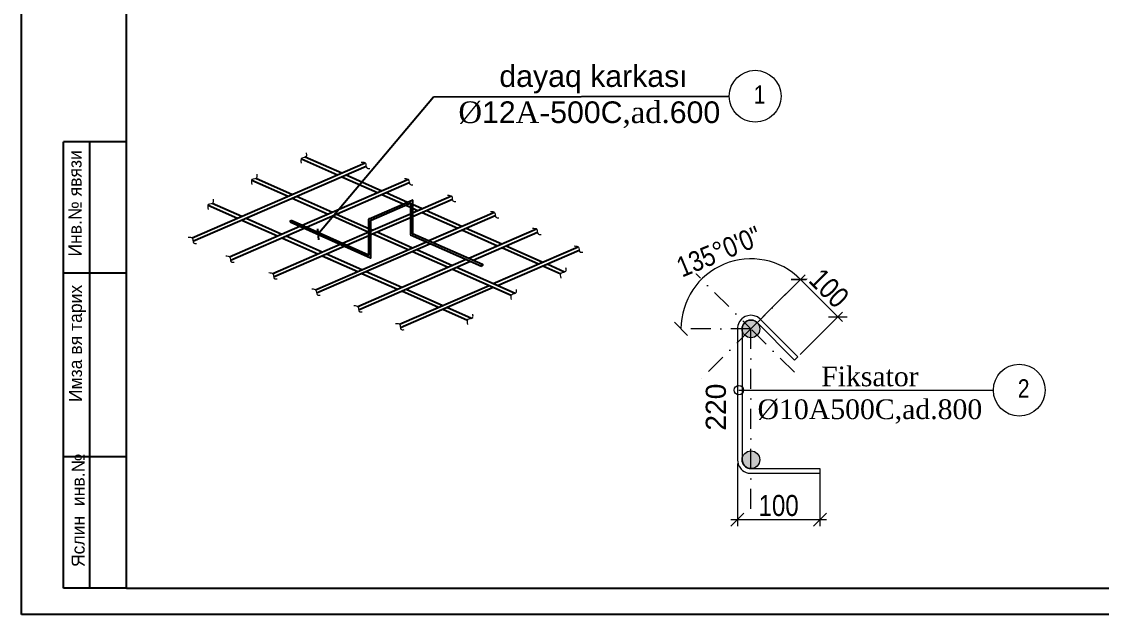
# Model space of a CAD drawing. Header units: millimetres. Extents: x 806395 to 2097197, y -233789 to 193681.
# Drawn here: x 2057011 to 2077578, y -113393 to -102109 of the extents above; entities that cross this region are included whole.
import ezdxf

# ---------------------------------------------------------------- set-up
doc = ezdxf.new("R2010")
doc.units = ezdxf.units.MM
doc.linetypes.add('DASHDOTX2', pattern=[50.8, 25.4, -12.7, 0, -12.7])
doc.layers.add('STENA', color=7, linetype='Continuous', lineweight=25)
doc.layers.add('размер', color=7, linetype='Continuous', lineweight=9)
doc.layers.add('text', color=7, linetype='Continuous')
doc.styles.add('CP_ATTR', font='A3TI(LA).TTF')
doc.styles.add('RomanS', font='times.ttf', dxfattribs={"height": 300})
doc.styles.get("Standard").update_dxf_attribs({"font": 'times.ttf'})
doc.styles.add('style1', font='A3TI(LA).TTF', dxfattribs={"height": 400})
doc.styles.add('style6', font='ARIALN.TTF', dxfattribs={"height": 300})
doc.styles.add('Times New  Roman', font='times.ttf')
doc.dimstyles.new('AEC Dimension 1-100', dxfattribs={"dimtxt": 350, "dimasz": 200, "dimexe": 125, "dimexo": 100, "dimgap": 100, "dimtad": 1, "dimdec": 0, "dimzin": 12, "dimdsep": 46, "dimtxsty": 'RomanS', "dimblk": 'ARCHTICK', "dimcen": 250, "dimdle": 125, "dimclrd": 256, "dimclre": 256, "dimclrt": 256, "dimadec": 0, "dimazin": 0, "dimtfac": 1, "dimtdec": 0, "dimtofl": 0, "dimtmove": 2, "dimatfit": 3, "dimfxl": 125, "dimtolj": 1, "dimtzin": 0, "dimlwd": 0, "dimlwe": 0, "dimarcsym": 0})
doc.dimstyles.new('DIM_100', dxfattribs={"dimscale": 100, "dimtxt": 400, "dimasz": 2.5, "dimexe": 1.25, "dimexo": 0.625, "dimtad": 1, "dimdec": 0, "dimtxsty": 'style1', "dimblk": 'OBLIQUE', "dimcen": 2.5, "dimdle": 1.25, "dimclrd": 251, "dimclre": 251, "dimaunit": 1, "dimadec": 3, "dimazin": 0, "dimtfac": 1, "dimtdec": 0, "dimtmove": 1, "dimatfit": 3, "dimfxl": 1.25, "dimlwd": 13, "dimlwe": 5, "dimarcsym": 0})
doc.dimstyles.new('DIM_100$2', dxfattribs={"dimscale": 100, "dimtxt": 2.5, "dimasz": 2.5, "dimexe": 1.25, "dimexo": 0.625, "dimtad": 1, "dimdec": 0, "dimtxsty": 'style1', "dimblk": 'CLOSEDBLANK', "dimcen": 2.5, "dimdle": 1.25, "dimclrd": 251, "dimclre": 251, "dimaunit": 1, "dimadec": 3, "dimazin": 0, "dimtfac": 1, "dimtdec": 0, "dimtmove": 1, "dimatfit": 3, "dimfxl": 1.25, "dimlwd": 5, "dimlwe": 5, "dimarcsym": 0})
doc.dimstyles.new('ISO-25', dxfattribs={"dimtxt": 200, "dimasz": 150, "dimexe": 150, "dimexo": 0.625, "dimgap": 150, "dimtad": 1, "dimdec": 0, "dimtxsty": 'Standard', "dimblk": 'OBLIQUE', "dimcen": 0.09, "dimdle": 150, "dimadec": 0, "dimazin": 0, "dimtfac": 1, "dimtdec": 0, "dimtmove": 0, "dimatfit": 3, "dimldrblk": 'OBLIQUE', "dimfxl": 1, "dimarcsym": 0})

# ---------------------------------------------------------------- blocks, each defined once
blk = doc.blocks.new('_Oblique')
at = {"color": 0, "linetype": 'ByBlock', "lineweight": -2}
blk.add_line((-0.5, -0.5), (0.5, 0.5), dxfattribs=at)
blk = doc.blocks.new('*D142')
at = {"color": 251, "linetype": 'ByBlock', "lineweight": 5, "ltscale": 15, "transparency": 16777216}
blk.add_arc((2070903, -107958), 1334, 45, 180, dxfattribs=at)
at = {"layer": 'Defpoints', "color": 0, "ltscale": 15, "transparency": 16777216}
for p in [(2071906, -106955), (2069484, -107958), (2070903, -107958), (2070903, -107958)]:
    blk.add_point(p, dxfattribs=at)
at = {"color": 251, "lineweight": 5, "ltscale": 15, "transparency": 16777216, "xscale": 250, "yscale": 250, "zscale": 250}
for p, rotation in [((2071846, -107015), 315.0000000000085), ((2069569, -107958), 270.000000000001)]:
    blk.add_blockref('_Oblique', p, dxfattribs=dict(at, rotation=rotation))
at = {"color": 0, "lineweight": 15, "ltscale": 15, "transparency": 16777216, "insert": (2070293, -106487), "char_height": 300, "attachment_point": 5, "rotation": 22.5, "style": 'style6', "bg_fill": 3, "box_fill_scale": 1.1, "bg_fill_color": 9, "bg_fill_true_color": 13158600, "bg_fill_transparency": 0}
blk.add_mtext('{\\H1.27968x;\\C256;135°0\'0"}', dxfattribs=at)
at = {"layer": 'Defpoints', "color": 0, "ltscale": 15, "transparency": 16777216}
blk.add_point((2070903, -106624), dxfattribs=at)
blk = doc.blocks.new('*D143')
at = {"color": 251, "lineweight": 5, "ltscale": 15, "transparency": 16777216}
for p, q in [((2071130, -107731), (2071935, -106927)), ((2071842, -108444), (2072647, -107640))]:
    blk.add_line(p, q, dxfattribs=at)
at = {"color": 251, "linetype": 'ByBlock', "lineweight": 13, "ltscale": 15, "transparency": 16777216}
blk.add_line((2072647, -107816), (2071758, -106927), dxfattribs=at)
at = {"layer": 'Defpoints', "color": 0, "ltscale": 15, "transparency": 16777216}
for p in [(2071086, -107776), (2071798, -108488)]:
    blk.add_point(p, dxfattribs=at)
at = {"color": 251, "lineweight": 13, "ltscale": 15, "transparency": 16777216, "xscale": 250, "yscale": 250, "zscale": 250}
for p, rotation in [((2071847, -107015), 134.9720187908306), ((2072559, -107728), 314.9720187908306)]:
    blk.add_blockref('_Oblique', p, dxfattribs=dict(at, rotation=rotation))
at = {"color": 0, "lineweight": 15, "ltscale": 15, "transparency": 16777216, "insert": (2072391, -107183), "char_height": 300, "attachment_point": 5, "rotation": 314.972, "style": 'style6', "bg_fill": 3, "box_fill_scale": 1.1, "bg_fill_color": 9, "bg_fill_true_color": 13158600, "bg_fill_transparency": 0}
blk.add_mtext('{\\fArial Narrow|b0|i0|c238|p34;\\H1.33333x;\\C256;100}', dxfattribs=at)
at = {"layer": 'Defpoints', "color": 0, "ltscale": 15, "transparency": 16777216}
blk.add_point((2071847, -107015), dxfattribs=at)
blk = doc.blocks.new('*D144')
at = {"color": 251, "lineweight": 5, "ltscale": 15, "transparency": 16777216}
for p, q in [((2070644, -110522), (2070644, -111714)), ((2072216, -110680), (2072216, -111714))]:
    blk.add_line(p, q, dxfattribs=at)
at = {"color": 251, "linetype": 'ByBlock', "lineweight": 13, "ltscale": 15, "transparency": 16777216}
blk.add_line((2070519, -111589), (2072341, -111589), dxfattribs=at)
at = {"layer": 'Defpoints', "color": 0, "ltscale": 15, "transparency": 16777216}
for p in [(2070644, -110459), (2072216, -110617), (2072216, -111589)]:
    blk.add_point(p, dxfattribs=at)
at = {"color": 251, "lineweight": 13, "ltscale": 15, "transparency": 16777216, "xscale": 250, "yscale": 250, "zscale": 250, "rotation": 180}
blk.add_blockref('_Oblique', (2070644, -111589), dxfattribs=at)
at = {"color": 251, "lineweight": 13, "ltscale": 15, "transparency": 16777216, "xscale": 250, "yscale": 250, "zscale": 250}
blk.add_blockref('_Oblique', (2072216, -111589), dxfattribs=at)
at = {"color": 0, "lineweight": 15, "ltscale": 15, "transparency": 16777216, "insert": (2071430, -111322), "char_height": 300, "attachment_point": 5, "style": 'style6', "bg_fill": 3, "box_fill_scale": 1.1, "bg_fill_color": 9, "bg_fill_true_color": 13158600, "bg_fill_transparency": 0}
blk.add_mtext('{\\fArial Narrow|b0|i0|c238|p34;\\H1.33333x;\\C256;10\\fArial Narrow|b0|i0|c204|p34;0}', dxfattribs=at)
blk = doc.blocks.new('_ArchTick')
at = {"color": 0, "linetype": 'ByBlock', "const_width": 0.15}
blk.add_lwpolyline([(-0.5, -0.5), (0.5, 0.5)], dxfattribs=at)
blk = doc.blocks.new('A$C22176D5B')
at = {"layer": 'STENA', "color": 4, "linetype": 'ByBlock', "ltscale": 10}
for p, q in [((-934, -404), (2618, 1134)), ((1310, 1218), (2053, 889)), ((1389, 1259), (2140, 927)), ((-916, -473), (2637, 1065)), ((2227, 888), (2962, 562)), ((294, 778), (1037, 449)), ((374, 820), (1125, 487)), ((1329, -145), (3505, 797)), ((1416, -183), (3523, 729)), ((2140, 850), (2875, 524)), ((1212, 448), (1947, 123)), ((2962, 486), (3401, 291)), ((3049, 524), (3488, 329)), ((3590, 108), (4389, 455)), ((-602, 267), (0, 0)), ((-522, 308), (87, 38)), ((1124, 410), (1859, 85)), ((2699, -15), (3583, 370)), ((2739, -42), (3543, 309)), ((3451, 269), (3550, 225)), ((3538, 307), (3550, 302)), ((3550, 305), (3550, -335)), ((3590, 32), (4408, 386)), ((3590, 366), (3590, -309)), ((3590, 284), (3790, 195)), ((1946, 46), (2696, -286)), ((2034, 84), (2696, -209)), ((2736, -261), (3550, 91)), ((2736, -338), (3550, 15)), ((3590, 208), (3703, 157)), ((3790, 119), (4519, -204)), ((3877, 157), (4606, -166)), ((3926, -461), (5271, 121)), ((4013, -499), (5289, 53)), ((-164, -791), (1280, -166)), ((-145, -859), (1366, -205)), ((87, -39), (822, -364)), ((174, -1), (909, -326)), ((1082, -77), (1098, -41)), ((1082, -77), (2729, -816)), ((1098, -41), (2689, -754)), ((2696, -750), (2696, -20)), ((2736, -812), (2736, -46)), ((4693, -205), (5424, -529)), ((4745, -823), (6134, -221)), ((909, -403), (1650, -731)), ((914, -405), (1001, -444)), ((996, -365), (1737, -693)), ((2152, -514), (2696, -279)), ((2239, -553), (2696, -355)), ((2736, -227), (2775, -244)), ((2774, -321), (3503, -644)), ((2862, -283), (3591, -606)), ((3552, -340), (5009, -983)), ((3592, -314), (5025, -946)), ((4606, -243), (5337, -567)), ((4833, -861), (6153, -290)), ((721, -1133), (2103, -535)), ((740, -1202), (2189, -574)), ((1602, -1467), (3876, -483)), ((1621, -1535), (3963, -521)), ((3678, -645), (4408, -969)), ((5248, -1341), (6991, -586)), ((5335, -1379), (7009, -655)), ((5424, -605), (6176, -939)), ((5511, -568), (6264, -901)), ((1737, -770), (2466, -1093)), ((1824, -732), (2553, -1055)), ((1828, -810), (1915, -849)), ((2466, -1810), (4695, -844)), ((2485, -1878), (4783, -883)), ((3590, -683), (4321, -1006)), ((2640, -1094), (3371, -1418)), ((4408, -1045), (5617, -1581)), ((4496, -1007), (5695, -1539)), ((6263, -978), (6633, -1141)), ((6351, -940), (6711, -1099)), ((2553, -1132), (3284, -1456)), ((3322, -2174), (5161, -1379)), ((3341, -2243), (5248, -1417)), ((3371, -1494), (4123, -1828)), ((3458, -1456), (4211, -1790)), ((4210, -1866), (4722, -2093)), ((4298, -1828), (4801, -2052))]:
    blk.add_line(p, q, dxfattribs=at)
for centre, start, end in [((3545, 305), 0, 113.5764), ((3585, 366), 0, 113.5764), ((2701, -20), 113.5764, 180), ((2741, -46), 113.5764, 180), ((3555, -335), 180, 246.1701), ((3595, -309), 180, 246.1701), ((2691, -750), 245.8325, 0), ((2731, -812), 245.8325, 0)]:
    blk.add_arc(centre, 5, start, end, dxfattribs=at)
blk.add_ellipse((5017, -965), major_axis=(-8.1, -18.3), ratio=0.440454, dxfattribs=at)
at = {"layer": 'размер', "color": 4, "linetype": 'ByBlock', "lineweight": 0}
for points, knots in [([(1315, 1128), (1306, 1172), (1289, 1257), (1431, 1251), (1420, 1314), (1415, 1339)], [0, 0, 0, 0, 108.571762, 207.321603, 271.020461, 271.020461, 271.020461, 271.020461]), ([(2539, 1149), (2574, 1149), (2649, 1148), (2624, 1017), (2688, 1020), (2713, 1021)], [0, 0, 0, 0, 88.378459, 187.1283, 250.827158, 250.827158, 250.827158, 250.827158]), ([(300, 688), (291, 733), (273, 817), (415, 811), (404, 874), (400, 899)], [0, 0, 0, 0, 108.571762, 207.321603, 271.020461, 271.020461, 271.020461, 271.020461]), ([(3425, 813), (3460, 812), (3535, 811), (3510, 681), (3574, 683), (3599, 684)], [0, 0, 0, 0, 88.378459, 187.1283, 250.827158, 250.827158, 250.827158, 250.827158]), ([(4309, 470), (4345, 470), (4420, 469), (4394, 338), (4458, 341), (4483, 342)], [0, 0, 0, 0, 88.378459, 187.1283, 250.827158, 250.827158, 250.827158, 250.827158]), ([(-596, 177), (-605, 221), (-622, 305), (-480, 300), (-491, 362), (-496, 387)], [0, 0, 0, 0, 108.571762, 207.321603, 271.020461, 271.020461, 271.020461, 271.020461]), ([(5191, 137), (5226, 136), (5301, 135), (5276, 5), (5340, 7), (5365, 8)], [0, 0, 0, 0, 88.378459, 187.1283, 250.827158, 250.827158, 250.827158, 250.827158]), ([(6055, -206), (6090, -206), (6165, -207), (6140, -338), (6204, -336), (6229, -335)], [0, 0, 0, 0, 88.378459, 187.1283, 250.827158, 250.827158, 250.827158, 250.827158]), ([(-1014, -389), (-978, -389), (-903, -390), (-929, -521), (-865, -518), (-840, -517)], [0, 0, 0, 0, 88.378459, 187.1283, 250.827158, 250.827158, 250.827158, 250.827158]), ([(6911, -571), (6946, -571), (7021, -572), (6996, -703), (7060, -700), (7085, -699)], [0, 0, 0, 0, 88.378459, 187.1283, 250.827158, 250.827158, 250.827158, 250.827158]), ([(-243, -775), (-208, -776), (-133, -777), (-158, -908), (-94, -905), (-69, -904)], [0, 0, 0, 0, 88.378459, 187.1283, 250.827158, 250.827158, 250.827158, 250.827158]), ([(6638, -1231), (6629, -1187), (6612, -1103), (6754, -1108), (6743, -1046), (6739, -1021)], [0, 0, 0, 0, 108.571762, 207.321603, 271.020461, 271.020461, 271.020461, 271.020461]), ([(641, -1118), (677, -1118), (752, -1119), (726, -1250), (790, -1247), (815, -1246)], [0, 0, 0, 0, 88.378459, 187.1283, 250.827158, 250.827158, 250.827158, 250.827158]), ([(1523, -1451), (1558, -1452), (1633, -1453), (1608, -1583), (1672, -1581), (1697, -1580)], [0, 0, 0, 0, 88.378459, 187.1283, 250.827158, 250.827158, 250.827158, 250.827158]), ([(5623, -1671), (5614, -1627), (5596, -1542), (5738, -1548), (5727, -1485), (5723, -1461)], [0, 0, 0, 0, 108.571762, 207.321603, 271.020461, 271.020461, 271.020461, 271.020461]), ([(2386, -1794), (2422, -1794), (2497, -1795), (2471, -1926), (2535, -1924), (2560, -1923)], [0, 0, 0, 0, 88.378459, 187.1283, 250.827158, 250.827158, 250.827158, 250.827158]), ([(4727, -2183), (4718, -2139), (4701, -2054), (4843, -2060), (4832, -1997), (4827, -1972)], [0, 0, 0, 0, 108.571762, 207.321603, 271.020461, 271.020461, 271.020461, 271.020461]), ([(3243, -2159), (3278, -2159), (3353, -2160), (3328, -2291), (3392, -2289), (3417, -2287)], [0, 0, 0, 0, 88.378459, 187.1283, 250.827158, 250.827158, 250.827158, 250.827158])]:
    blk.add_open_spline(points, degree=3, knots=knots, dxfattribs=at)
blk = doc.blocks.new('ntnntyht')
at = {"color": 1, "lineweight": 25}
for p, q in [((1961564, -50629), (1961564, -20955)), ((2003567, -50629), (1961564, -50629))]:
    blk.add_line(p, q, dxfattribs=at)
at = {"color": 1, "lineweight": 25, "ltscale": 15}
for q in [(1963654, -21476), (2003045, -50106)]:
    blk.add_line((1963654, -50106), q, dxfattribs=at)
at = {"lineweight": 25, "ltscale": 0.25}
for p, q in [((1962400, -50106), (1962400, -41225)), ((1962922, -50107), (1962922, -41225))]:
    blk.add_line(p, q, dxfattribs=at)
at = {"lineweight": 25}
for p, q in [((1963654, -41225), (1962400, -41225)), ((1963656, -43837), (1962402, -43837)), ((1963656, -47494), (1962402, -47494)), ((1963654, -50106), (1962400, -50106))]:
    blk.add_line(p, q, dxfattribs=at)
at = {"lineweight": 25, "char_height": 261.21, "width": 6227.25, "attachment_point": 1, "rotation": 90, "style": 'CP_ATTR'}
for s, insert in [('\\pt3143;Инв.№ явязи', (1962497, -43510)), ('\\pt3143;Имза вя тарих', (1962505, -46404)), ('\\pt3143;Яслин  инв.№', (1962558, -49687))]:
    blk.add_mtext(s, dxfattribs=dict(at, insert=insert))

msp = doc.modelspace()

# ---------------------------------------------------------------- hatches: boundary and pattern name
at = {"lineweight": 0}
h = msp.add_hatch(color=256, dxfattribs=at)
edge = h.paths.add_edge_path()
edge.add_arc((2070902.9, -110448.725), 168.561, 0, 360)

# ---------------------------------------------------------------- linework, layer by layer
at = {"lineweight": 15}
for p, q in [((2070644.339, -110459.309), (2070667.392, -110555.972)), ((2070667.392, -110555.972), (2070675.311, -110571.63)), ((2070675.311, -110571.63), (2070715.302, -110627.335)), ((2070715.302, -110627.335), (2070742.788, -110652.035)), ((2070734.339, -110448.725), (2070752.482, -110524.799)), ((2070752.482, -110524.799), (2070752.482, -110524.799)), ((2070752.482, -110524.799), (2070782.72, -110566.919)), ((2070782.72, -110566.919), (2070798.171, -110580.803)), ((2070798.171, -110580.803), (2070820.777, -110595.928)), ((2070820.777, -110595.928), (2070843.019, -110606.291)), ((2070843.019, -110606.291), (2070867.345, -110613.494)), ((2070867.345, -110613.494), (2070902.9, -110617.286)), ((2070902.9, -110617.286), (2072216.263, -110617.286)), ((2070742.788, -110652.035), (2070776.487, -110674.582)), ((2070776.487, -110674.582), (2070811.063, -110690.692)), ((2070811.063, -110690.692), (2070849.651, -110702.117)), ((2070849.651, -110702.117), (2070898.113, -110707.286)), ((2070898.113, -110707.286), (2072216.263, -110707.286))]:
    msp.add_line(p, q, dxfattribs=at)
at = {"color": 1, "linetype": 'DASHDOTX2', "lineweight": 13, "ltscale": 15}
for points in [[(2069669.947, -106725.407), (2070902.9, -107958.359), (2071906.099, -106955.16)], [(2070902.9, -111385.556), (2070902.9, -107958.359), (2069484.161, -107958.359)], [(2071729.463, -108784.922), (2070902.9, -107958.359), (2069899.7, -108961.559)]]:
    msp.add_lwpolyline(points, dxfattribs=at)
at = {"lineweight": 15}
msp.add_lwpolyline([(2072216.263, -110617.286), (2072216.263, -110707.286)], dxfattribs=at)
at = {"color": 0, "lineweight": 15}
for centre in [(2070983.025, -103528.859), (2076012.911, -109123.849)]:
    msp.add_circle(centre, 493.013, dxfattribs=at)
at = {"lineweight": 0}
msp.add_circle((2070902.9, -110448.725), 168.561, dxfattribs=at)

# ---------------------------------------------------------------- block references
at = {"layer": 'STENA', "color": 0, "linetype": 'ByBlock', "ltscale": 10, "xscale": 0.9281250000000002, "yscale": 0.9281250000000002, "zscale": 0.9281250000000002}
msp.add_blockref('A$C22176D5B', (2061123.732, -105849.99), dxfattribs=at)

# ---------------------------------------------------------------- texts
at = {"lineweight": 5, "ltscale": 0.1, "insert": (2067823.859, -103538.148), "char_height": 412.5, "width": 9664.60698, "attachment_point": 5}
msp.add_mtext('{\\fArial|b0|i0|c238|p34; dayaq karkası}\\PØ{\\fArial|b0|i0|c238|p34;12}A-{\\fArial|b0|i0|c238|p34;500C\\fTimes New Roman|b0|i0|c238|p18;,ad.\\fArial|b0|i0|c238|p34;600\\fTimes New Roman|b0|i0|c238|p18; }', dxfattribs=at)
at = {"linetype": 'ByBlock', "lineweight": 0, "ltscale": 10, "insert": (2073168.175, -109218.928), "char_height": 375, "width": 4623.10472, "attachment_point": 5, "style": 'Times New  Roman'}
msp.add_mtext('{\\C0;F\\fTimes New Roman|b0|i0|c238|p18;iksator\\P}Ø{\\fTimes New Roman|b0|i0|c238|p18;10}A{\\fTimes New Roman|b0|i0|c238|p18;50}0C{\\fTimes New Roman|b0|i0|c238|p18;,}ad.800 ', dxfattribs=at)
at = {"lineweight": 0, "insert": (2070041.358, -109447.601), "char_height": 383.904, "width": 3224.27015, "attachment_point": 2, "rotation": 90}
msp.add_mtext('\\pxt10;{\\fArial|b0|i0|c238|p34;220}', dxfattribs=at)
at = {"layer": 'text', "color": 7, "ltscale": 100, "char_height": 350, "width": 397.52606, "attachment_point": 1, "style": 'style6'}
for s, insert in [('{\\fArial Narrow|b0|i0|c238|p34;1}', (2070955.588, -103322.491)), ('{\\fArial Narrow|b0|i0|c238|p34;2}', (2075985.474, -108917.481))]:
    msp.add_mtext(s, dxfattribs=dict(at, insert=insert))

# ---------------------------------------------------------------- leaders
at = {"lineweight": 0}
msp.add_leader([(2070672.81, -109123.849), (2075519.898, -109123.849)], dimstyle='AEC Dimension 1-100', override={"dimasz": 180, "dimtad": 0, "dimldrblk": 'DotBlank'}, dxfattribs=at)

# ---------------------------------------------------------------- next in the draw order: dimensions: what is measured, and where the dimension line sits
at = {"color": 7, "lineweight": 15, "ltscale": 15}
dim = msp.add_angular_dim_2l(base=(2070902.9, -106624.19), line1=((2070902.9, -107958.359), (2071906.099, -106955.16)), line2=((2070902.9, -107958.359), (2069484.161, -107958.359)), text='{\\H1.27968x;\\C256;<>}', dimstyle='DIM_100$2', override={"dimtxt": 250, "dimtxsty": 'style6', "dimblk": 'Oblique', "dimtfill": 1, "dimtfillclr": 256}, dxfattribs=at)
dim.commit()
dim.dimension.update_dxf_attribs({"geometry": '*D142', "text_midpoint": (2070293.407, -106486.914)})

# ---------------------------------------------------------------- next in the draw order: hatches: boundary and pattern name
at = {"lineweight": 0}
h = msp.add_hatch(color=256, dxfattribs=at)
edge = h.paths.add_edge_path()
edge.add_arc((2070902.9, -107958.359), 168.561, 0, 360)

# ---------------------------------------------------------------- next in the draw order: linework, layer by layer
at = {"lineweight": 15}
for p, q in [((2070726.909, -107769.357), (2070719.466, -107775.412)), ((2070759.512, -107742.831), (2070726.909, -107769.357)), ((2070791.988, -107724.44), (2070759.512, -107742.831)), ((2070842.55, -107706.353), (2070791.988, -107724.44)), ((2070903.169, -107699.13), (2070842.55, -107706.353)), ((2070966.607, -107707.071), (2070903.169, -107699.13)), ((2070645.308, -107934.056), (2070644.339, -107956.408)), ((2070644.339, -107956.408), (2070644.339, -110459.309)), ((2070652.368, -107893.489), (2070645.308, -107934.056)), ((2070662.841, -107861.617), (2070652.368, -107893.489)), ((2070684.563, -107818.984), (2070662.841, -107861.617)), ((2070719.466, -107775.412), (2070684.563, -107818.984)), ((2070734.972, -107943.762), (2070734.339, -107958.359)), ((2070734.339, -107958.359), (2070734.339, -110448.725)), ((2070739.914, -107915.367), (2070734.972, -107943.762)), ((2070746.18, -107896.298), (2070739.914, -107915.367)), ((2070760.569, -107868.056), (2070746.18, -107896.298)), ((2070783.709, -107839.169), (2070760.569, -107868.056)), ((2070810.443, -107817.418), (2070783.709, -107839.169)), ((2070783.709, -107839.169), (2070783.709, -107839.169)), ((2070829.596, -107806.572), (2070810.443, -107817.418)), ((2070863.293, -107794.518), (2070829.596, -107806.572)), ((2070902.9, -107789.798), (2070863.293, -107794.518)), ((2070944.452, -107795), (2070902.9, -107789.798)), ((2070982.107, -107809.567), (2070944.452, -107795))]:
    msp.add_line(p, q, dxfattribs=at)
at = {"lineweight": 0}
msp.add_circle((2070902.9, -107958.359), 168.561, dxfattribs=at)

# ---------------------------------------------------------------- next in the draw order: leaders
at = {"layer": 'размер', "color": 0, "linetype": 'ByBlock', "ltscale": 10}
msp.add_leader([(2062654.185, -106157.963), (2064853.995, -103537.615), (2070490.012, -103528.859)], dimstyle='ISO-25', dxfattribs=at)

# ---------------------------------------------------------------- next in the draw order: dimensions: what is measured, and where the dimension line sits
at = {"color": 7, "lineweight": 15, "ltscale": 15}
dim = msp.add_aligned_dim(p1=(2071797.659, -108488.153), p2=(2071085.73, -107775.529), distance=-1075.608, text='{\\fArial Narrow|b0|i0|c238|p34;\\H1.33333x;\\C256;100}', dimstyle='DIM_100', override={"dimtxsty": 'style6', "dimtfill": 1, "dimtfillclr": 256}, dxfattribs=at)
dim.commit()
dim.dimension.update_dxf_attribs({"geometry": '*D143', "text_midpoint": (2072391.333, -107183.129)})
dim = msp.add_linear_dim(base=(2072216.263, -111588.778), p1=(2070644.339, -110459.309), p2=(2072216.263, -110617.286), text='{\\fArial Narrow|b0|i0|c238|p34;\\H1.33333x;\\C256;10\\fArial Narrow|b0|i0|c204|p34;0}', dimstyle='DIM_100', override={"dimtxsty": 'style6', "dimtfill": 1, "dimtfillclr": 256}, dxfattribs=at)
dim.commit()
dim.dimension.update_dxf_attribs({"geometry": '*D144', "text_midpoint": (2071430.301, -111322.049)})

# ---------------------------------------------------------------- next in the draw order: linework, layer by layer
at = {"lineweight": 15}
for p, q in [((2071025.901, -107730.01), (2070966.607, -107707.071)), ((2071081.026, -107770.821), (2071025.901, -107730.01)), ((2071797.69, -108488.184), (2071081.026, -107770.821)), ((2071022.09, -107839.169), (2070982.107, -107809.567)), ((2071734.019, -108551.793), (2071022.09, -107839.169))]:
    msp.add_line(p, q, dxfattribs=at)
msp.add_lwpolyline([(2071734.019, -108551.793), (2071797.659, -108488.153)], dxfattribs=at)

# ---------------------------------------------------------------- next in the draw order: block references
at = {"color": 3, "xscale": 0.9567425659268776, "yscale": 0.9567425659268776, "zscale": 0.9567425659268776}
msp.add_blockref('ntnntyht', (180298.616, -64954.063), dxfattribs=at)

doc.saveas('drawing.dxf')
